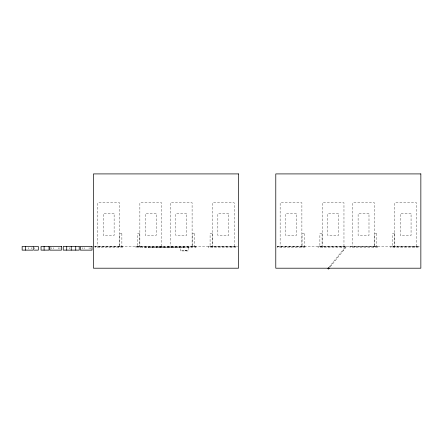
<?xml version="1.0" encoding="UTF-8"?>
<svg xmlns="http://www.w3.org/2000/svg" width="443" height="443" viewBox="0 0 443 443"><rect width="100%" height="100%" fill="white"/><g stroke="black" fill="none" stroke-linecap="round" stroke-linejoin="round"><path stroke-width="0.33" stroke-dasharray="2.21 1.66" d="M328.728 267.572L345.446 246.856L346.011 247.316L329.293 268.026M94.902 246.297L122.462 246.297M136.97 246.297L164.53 246.297M167.432 246.297L194.998 246.297M209.5 246.297L237.066 246.297M277.235 246.297L304.795 246.297M319.303 246.297L346.863 246.297M349.765 246.297L377.331 246.297M391.839 246.297L419.399 246.297M94.137 246.441L237.825 246.441M277.163 246.441L420.158 246.441M181.597 250.793L187.201 250.793M342.804 250.134L343.369 250.588M330.517 265.363L331.076 265.817M416.498 246.297L416.498 202.778L394.741 202.778L394.741 246.297M414.338 246.59L414.338 247.316M394.768 246.59L394.768 247.316M374.429 246.297L374.429 202.778L352.667 202.778L352.667 246.297M373.715 246.59L373.715 247.316M354.145 246.59L354.145 247.316M343.967 246.297L343.967 202.778L322.205 202.778L322.205 246.297M341.802 246.59L341.802 247.316M322.233 246.59L322.233 247.316M301.893 246.297L301.893 202.778L280.137 202.778L280.137 246.297M301.185 246.59L301.185 247.316M281.615 246.59L281.615 247.316M234.164 246.297L234.164 202.778L212.402 202.778L212.402 246.297M231.999 246.59L231.999 247.316M212.43 246.59L212.43 247.316M195.59 246.59L195.59 247.316M192.096 246.297L192.096 202.778L170.334 202.778L170.334 246.297M191.382 246.59L191.382 247.316M189.056 247.316L189.056 247.604L142.779 247.604L142.779 247.316M188.425 247.316L188.425 250.943L180.373 250.943L180.373 247.316M186.752 247.316L186.752 247.604M186.27 250.971L186.27 250.505L185.335 250.505L185.335 250.971M185.988 250.505L185.988 250.793M185.617 250.505L185.617 250.793M183.851 247.604L147.984 247.604M171.812 246.59L171.812 247.316M167.609 246.59L167.609 247.316M163.672 246.59L163.672 247.316M161.629 246.297L161.629 202.778L139.872 202.778L139.872 246.297M159.696 246.59L159.696 247.316M159.469 246.59L159.469 247.316M145.082 247.316L145.082 247.604M140.132 246.59L140.132 247.316M139.899 246.59L139.899 247.316M135.923 246.59L135.923 247.316M119.56 246.297L119.56 202.778L97.803 202.778L97.803 246.297M118.851 246.59L118.851 247.316M99.282 246.59L99.282 247.316M90.488 247.67L90.488 248.9M89.082 247.67L89.082 248.9M84.12 247.67L84.12 248.9M82.237 247.67L82.237 248.9M69.462 247.67L69.462 248.9M59.96 247.67L59.96 248.9M58.554 247.67L58.554 248.9M53.592 247.67L53.592 248.9M51.709 247.67L51.709 248.9M34.737 247.67L34.737 248.9M31.447 247.67L31.447 248.9M28.33 247.67L28.369 248.9M114.122 213.659L103.241 213.659L103.241 235.416L114.122 235.416L114.122 213.659M156.191 213.659L145.31 213.659L145.31 235.416L156.191 235.416L156.191 213.659M186.653 213.659L175.777 213.659L175.777 235.416L186.653 235.416L186.653 213.659M228.721 213.659L217.845 213.659L217.845 235.416L228.721 235.416L228.721 213.659M296.456 213.659L285.574 213.659L285.574 235.416L296.456 235.416L296.456 213.659M338.524 213.659L327.643 213.659L327.643 235.416L338.524 235.416L338.524 213.659M368.991 213.659L358.11 213.659L358.11 235.416L368.991 235.416L368.991 213.659M411.06 213.659L400.179 213.659L400.179 235.416L411.06 235.416L411.06 213.659M121.88 233.821L119.704 233.821L119.704 246.153L121.88 246.153L121.88 233.821M139.728 233.821L137.552 233.821L137.552 246.153L139.728 246.153L139.728 233.821M194.416 233.821L192.24 233.821L192.24 246.153L194.416 246.153L194.416 233.821M212.258 233.821L210.082 233.821L210.082 246.153L212.258 246.153L212.258 233.821M304.214 233.821L302.043 233.821L302.043 246.153L304.214 246.153L304.214 233.821M322.061 233.821L319.885 233.821L319.885 246.153L322.061 246.153L322.061 233.821M376.749 233.821L374.573 233.821L374.573 246.153L376.749 246.153L376.749 233.821M394.591 233.821L392.415 233.821L392.415 246.153L394.591 246.153L394.591 233.821M123.054 246.59L95.073 246.59L95.073 247.316L123.054 247.316L123.054 246.59M196.05 246.59L135.691 246.59L135.691 247.316L196.05 247.316L196.05 246.59M236.208 246.59L208.227 246.59L208.227 247.316L236.208 247.316L236.208 246.59M305.388 246.59L277.407 246.59L277.407 247.316L305.388 247.316L305.388 246.59M346.011 246.59L318.024 246.59L318.024 247.316L346.011 247.316L346.011 246.59M377.923 246.59L349.942 246.59L349.942 247.316L377.923 247.316L377.923 246.59M418.541 246.59L390.56 246.59L390.56 247.316L418.541 247.316L418.541 246.59"/><path stroke-width="0.66" d="M328.728 267.572L327.87 268.635L328.435 269.089L329.293 268.026M34.2 246.441L38.325 246.441L38.325 250.129L34.2 250.129M75.736 246.441L75.736 250.129M71.234 246.441L71.234 250.129M66.727 246.441L66.727 250.129M44.09 246.441L44.09 250.129M25.345 246.441L25.345 250.129M238.517 173.911L93.451 173.911L93.451 268.203L238.517 268.203L238.517 173.911M420.85 173.911L275.784 173.911L275.784 268.203L420.85 268.203L420.85 173.911M33.269 246.441L22.15 246.441L22.15 250.129L33.269 250.129L33.269 246.441M49.029 246.441L41.044 246.441L41.044 250.129L49.029 250.129L49.029 246.441M61.483 246.441L49.887 246.441L49.887 250.129L61.483 250.129L61.483 246.441M79.219 246.441L63.227 246.441L63.227 250.129L79.219 250.129L79.219 246.441M92.011 246.441L80.416 246.441L80.416 250.129L92.011 250.129L92.011 246.441"/></g></svg>
